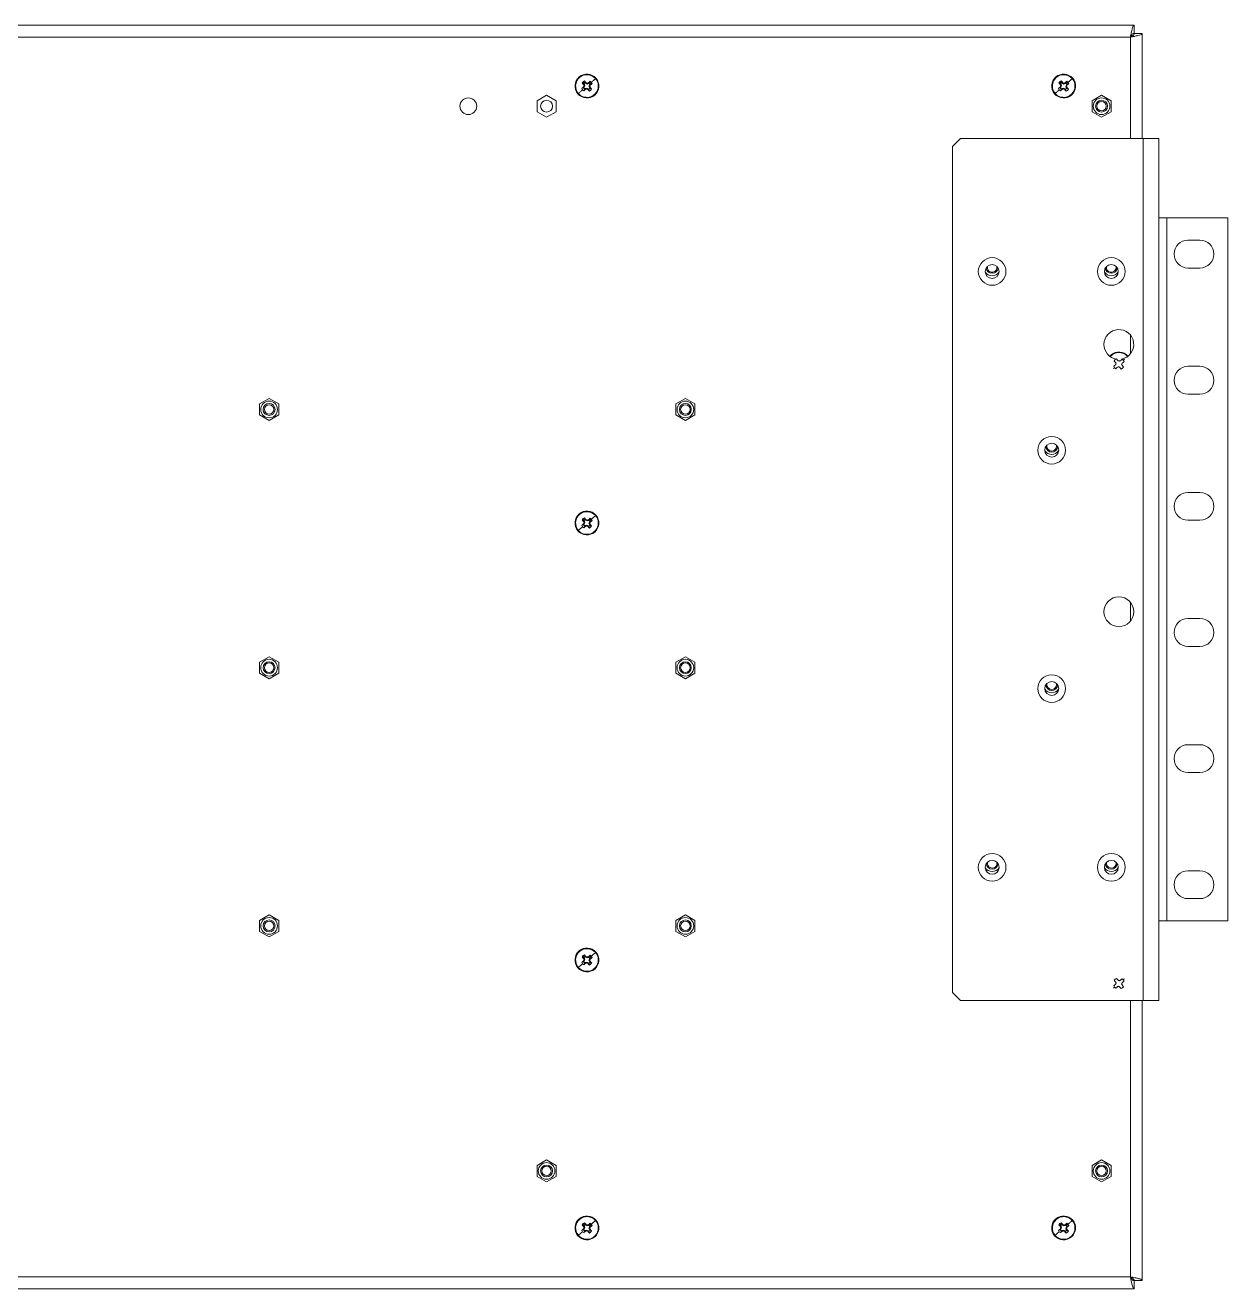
# Model space of a CAD drawing. Header units: millimetres. Extents: x 0 to 1158, y 0 to 594.
# Drawn here: x 855.8 to 1158.5, y 175.1 to 493.1 of the extents above; entities that cross this region are included whole.
import ezdxf

# ---------------------------------------------------------------- set-up
doc = ezdxf.new("R2010")
doc.units = ezdxf.units.MM

msp = doc.modelspace()

# ---------------------------------------------------------------- linework, layer by layer
at = {"color": 7, "linetype": 'Continuous', "lineweight": 15}
for p, q in [((1134.91, 493.15), (699.45, 493.15)), ((1134.91, 493.15), (1134.91, 491.15)), ((1133.98, 490.15), (700.38, 490.15)), ((1136.98, 491.08), (1134.98, 491.08)), ((1136.98, 464.67), (1136.98, 491.08)), ((996.33, 477.41), (995.89, 477.23)), ((996.09, 476.91), (995.89, 477.23)), ((995.99, 478.65), (996.25, 478.94)), ((995.99, 478.65), (996.41, 478.41)), ((996.25, 478.94), (996.57, 479.14)), ((996.25, 478.94), (996.56, 478.57)), ((996.33, 477.41), (996.5, 477.55)), ((996.36, 477.66), (996.5, 477.55)), ((996.4, 478.16), (996.55, 478.24)), ((996.56, 478.57), (996.41, 478.41)), ((996.55, 478.24), (996.41, 478.41)), ((996.48, 477.9), (996.67, 477.89)), ((996.67, 477.89), (996.5, 477.55)), ((996.55, 478.24), (996.67, 477.89)), ((996.75, 478.69), (996.56, 478.57)), ((996.75, 478.69), (996.57, 479.14)), ((996.75, 478.69), (996.88, 478.53)), ((996.78, 477.21), (997.14, 477.33)), ((996.87, 477.06), (996.78, 477.21)), ((996.99, 478.67), (996.88, 478.53)), ((997.22, 478.36), (996.88, 478.53)), ((997.13, 477.14), (997.14, 477.33)), ((997.14, 477.33), (997.48, 477.16)), ((997.24, 478.55), (997.22, 478.36)), ((997.58, 478.48), (997.22, 478.36)), ((997.37, 477.02), (997.48, 477.16)), ((997.49, 478.63), (997.58, 478.48)), ((997.58, 478.48), (997.74, 478.62)), ((997.62, 477), (997.8, 477.12)), ((997.7, 477.81), (997.87, 478.14)), ((997.82, 477.45), (997.7, 477.81)), ((997.89, 477.79), (997.7, 477.81)), ((997.74, 478.62), (997.99, 479.04)), ((997.91, 478.47), (997.74, 478.62)), ((997.8, 477.12), (997.95, 477.29)), ((997.97, 477.53), (997.82, 477.45)), ((997.82, 477.45), (997.95, 477.29)), ((998.03, 478.28), (997.87, 478.14)), ((998.01, 478.04), (997.87, 478.14)), ((998.27, 478.78), (997.91, 478.47)), ((998.03, 478.28), (997.91, 478.47)), ((998.37, 477.04), (997.95, 477.29)), ((997.99, 479.04), (998.27, 478.78)), ((998.48, 478.46), (998.03, 478.28)), ((998.27, 478.78), (998.48, 478.46)), ((1116.33, 477.41), (1115.89, 477.23)), ((1116.09, 476.91), (1115.89, 477.23)), ((1115.99, 478.65), (1116.25, 478.94)), ((1115.99, 478.65), (1116.41, 478.41)), ((1116.25, 478.94), (1116.57, 479.14)), ((1116.25, 478.94), (1116.56, 478.57)), ((1116.33, 477.41), (1116.5, 477.55)), ((1116.36, 477.66), (1116.5, 477.55)), ((1116.4, 478.16), (1116.55, 478.24)), ((1116.56, 478.57), (1116.41, 478.41)), ((1116.55, 478.24), (1116.41, 478.41)), ((1116.48, 477.9), (1116.67, 477.89)), ((1116.67, 477.89), (1116.5, 477.55)), ((1116.55, 478.24), (1116.67, 477.89)), ((1116.75, 478.69), (1116.56, 478.57)), ((1116.75, 478.69), (1116.57, 479.14)), ((1116.75, 478.69), (1116.88, 478.53)), ((1116.78, 477.21), (1117.14, 477.33)), ((1116.87, 477.06), (1116.78, 477.21)), ((1116.99, 478.67), (1116.88, 478.53)), ((1117.22, 478.36), (1116.88, 478.53)), ((1117.13, 477.14), (1117.14, 477.33)), ((1117.14, 477.33), (1117.48, 477.16)), ((1117.24, 478.55), (1117.22, 478.36)), ((1117.58, 478.48), (1117.22, 478.36)), ((1117.37, 477.02), (1117.48, 477.16)), ((1117.49, 478.63), (1117.58, 478.48)), ((1117.58, 478.48), (1117.74, 478.62)), ((1117.62, 477), (1117.8, 477.12)), ((1117.7, 477.81), (1117.87, 478.14)), ((1117.82, 477.45), (1117.7, 477.81)), ((1117.89, 477.79), (1117.7, 477.81)), ((1117.74, 478.62), (1117.99, 479.04)), ((1117.91, 478.47), (1117.74, 478.62)), ((1117.8, 477.12), (1117.95, 477.29)), ((1117.97, 477.53), (1117.82, 477.45)), ((1117.82, 477.45), (1117.95, 477.29)), ((1118.03, 478.28), (1117.87, 478.14)), ((1118.01, 478.04), (1117.87, 478.14)), ((1118.27, 478.78), (1117.91, 478.47)), ((1118.03, 478.28), (1117.91, 478.47)), ((1118.37, 477.04), (1117.95, 477.29)), ((1117.99, 479.04), (1118.27, 478.78)), ((1118.48, 478.46), (1118.03, 478.28)), ((1118.27, 478.78), (1118.48, 478.46)), ((987.03, 475.55), (984.63, 474.16)), ((984.63, 474.16), (984.63, 471.39)), ((989.43, 474.16), (987.03, 475.55)), ((989.43, 471.39), (989.43, 474.16)), ((996.38, 476.66), (996.09, 476.91)), ((996.62, 477.07), (996.38, 476.66)), ((997.62, 477), (997.8, 476.55)), ((998.12, 476.76), (997.8, 476.55)), ((998.37, 477.04), (998.12, 476.76)), ((1116.38, 476.66), (1116.09, 476.91)), ((1116.62, 477.07), (1116.38, 476.66)), ((1117.62, 477), (1117.8, 476.55)), ((1118.12, 476.76), (1117.8, 476.55)), ((1118.37, 477.04), (1118.12, 476.76)), ((1126.73, 475.55), (1124.33, 474.16)), ((1124.33, 474.16), (1124.33, 471.39)), ((1129.13, 474.16), (1126.73, 475.55)), ((1129.13, 471.39), (1129.13, 474.16)), ((984.63, 471.39), (987.03, 470.01)), ((987.03, 470.01), (989.43, 471.39)), ((1124.33, 471.39), (1126.73, 470.01)), ((1126.73, 470.01), (1129.13, 471.39)), ((1091.18, 464.67), (1089.18, 462.67)), ((1091.18, 464.67), (1137.18, 464.67)), ((1137.18, 247.67), (1137.18, 464.67)), ((1137.18, 464.67), (1141.18, 464.67)), ((1141.18, 247.67), (1141.18, 464.67)), ((1089.18, 249.67), (1089.18, 462.67)), ((1141.18, 444.67), (1143.18, 444.67)), ((1143.18, 267.67), (1143.18, 444.67)), ((1143.18, 444.67), (1158.48, 444.67)), ((1158.48, 267.67), (1158.48, 444.67)), ((1148.48, 439.04), (1151.48, 439.04)), ((1151.48, 432.04), (1148.48, 432.04)), ((1129.13, 410.16), (1128.8, 409.83)), ((1129.99, 406.95), (1129.79, 407.27)), ((1129.89, 408.69), (1130.15, 408.98)), ((1130.15, 408.98), (1130.47, 409.18)), ((1130.26, 407.7), (1130.28, 407.68)), ((1130.3, 408.2), (1130.32, 408.21)), ((1130.38, 407.94), (1130.41, 407.94)), ((1130.77, 407.1), (1130.76, 407.13)), ((1130.89, 408.71), (1130.87, 408.69)), ((1131.03, 407.18), (1131.03, 407.22)), ((1131.14, 408.59), (1131.13, 408.56)), ((1131.39, 408.67), (1131.41, 408.65)), ((1131.79, 407.83), (1131.75, 407.84)), ((1131.87, 407.57), (1131.84, 407.56)), ((1131.91, 408.08), (1131.88, 408.09)), ((1131.89, 409.08), (1132.17, 408.82)), ((1132.17, 408.82), (1132.38, 408.5)), ((1148.48, 407.29), (1151.48, 407.29)), ((1130.28, 406.7), (1129.99, 406.95)), ((1131.27, 407.06), (1131.29, 407.08)), ((1132.02, 406.8), (1131.7, 406.59)), ((1132.27, 407.08), (1132.02, 406.8)), ((917.19, 399.2), (914.79, 397.81)), ((914.79, 397.81), (914.79, 395.04)), ((919.59, 397.81), (917.19, 399.2)), ((919.59, 395.04), (919.59, 397.81)), ((1021.96, 399.2), (1019.56, 397.81)), ((1019.56, 397.81), (1019.56, 395.04)), ((1024.36, 397.81), (1021.96, 399.2)), ((1024.36, 395.04), (1024.36, 397.81)), ((1151.48, 400.29), (1148.48, 400.29)), ((914.79, 395.04), (917.19, 393.66)), ((917.19, 393.66), (919.59, 395.04)), ((1019.56, 395.04), (1021.96, 393.66)), ((1021.96, 393.66), (1024.36, 395.04)), ((1148.48, 375.54), (1151.48, 375.54)), ((996.25, 368.94), (996.57, 369.14)), ((996.75, 368.69), (996.57, 369.14)), ((997.74, 368.62), (997.99, 369.04)), ((997.99, 369.04), (998.27, 368.78)), ((996.33, 367.41), (995.89, 367.23)), ((996.09, 366.91), (995.89, 367.23)), ((995.99, 368.65), (996.25, 368.94)), ((995.99, 368.65), (996.41, 368.41)), ((996.38, 366.66), (996.09, 366.91)), ((996.25, 368.94), (996.56, 368.57)), ((996.33, 367.41), (996.5, 367.55)), ((996.36, 367.66), (996.5, 367.55)), ((996.62, 367.07), (996.38, 366.66)), ((996.4, 368.16), (996.55, 368.24)), ((996.56, 368.57), (996.41, 368.41)), ((996.55, 368.24), (996.41, 368.41)), ((996.48, 367.9), (996.67, 367.89)), ((996.67, 367.89), (996.5, 367.55)), ((996.55, 368.24), (996.67, 367.89)), ((996.75, 368.69), (996.56, 368.57)), ((996.75, 368.69), (996.88, 368.53)), ((996.78, 367.21), (997.14, 367.33)), ((996.87, 367.06), (996.78, 367.21)), ((996.99, 368.67), (996.88, 368.53)), ((997.22, 368.36), (996.88, 368.53)), ((997.13, 367.14), (997.14, 367.33)), ((997.14, 367.33), (997.48, 367.16)), ((997.24, 368.55), (997.22, 368.36)), ((997.58, 368.48), (997.22, 368.36)), ((997.37, 367.02), (997.48, 367.16)), ((997.49, 368.63), (997.58, 368.48)), ((997.58, 368.48), (997.74, 368.62)), ((997.62, 367), (997.8, 367.12)), ((997.62, 367), (997.8, 366.55)), ((997.7, 367.81), (997.87, 368.14)), ((997.82, 367.45), (997.7, 367.81)), ((997.89, 367.79), (997.7, 367.81)), ((997.91, 368.47), (997.74, 368.62)), ((997.8, 367.12), (997.95, 367.29)), ((998.12, 366.76), (997.8, 366.55)), ((997.97, 367.53), (997.82, 367.45)), ((997.82, 367.45), (997.95, 367.29)), ((998.03, 368.28), (997.87, 368.14)), ((998.01, 368.04), (997.87, 368.14)), ((998.27, 368.78), (997.91, 368.47)), ((998.03, 368.28), (997.91, 368.47)), ((998.37, 367.04), (997.95, 367.29)), ((998.48, 368.46), (998.03, 368.28)), ((998.37, 367.04), (998.12, 366.76)), ((998.27, 368.78), (998.48, 368.46)), ((1151.48, 368.54), (1148.48, 368.54)), ((1148.48, 343.79), (1151.48, 343.79)), ((917.19, 334.2), (914.79, 332.81)), ((919.59, 332.81), (917.19, 334.2)), ((1021.96, 334.2), (1019.56, 332.81)), ((1024.36, 332.81), (1021.96, 334.2)), ((1151.48, 336.79), (1148.48, 336.79)), ((914.79, 332.81), (914.79, 330.04)), ((919.59, 330.04), (919.59, 332.81)), ((1019.56, 332.81), (1019.56, 330.04)), ((1024.36, 330.04), (1024.36, 332.81)), ((914.79, 330.04), (917.19, 328.66)), ((917.19, 328.66), (919.59, 330.04)), ((1019.56, 330.04), (1021.96, 328.66)), ((1021.96, 328.66), (1024.36, 330.04)), ((1148.48, 312.04), (1151.48, 312.04)), ((1151.48, 305.04), (1148.48, 305.04)), ((1148.48, 280.29), (1151.48, 280.29)), ((1151.48, 273.29), (1148.48, 273.29)), ((917.19, 269.2), (914.79, 267.81)), ((914.79, 267.81), (914.79, 265.04)), ((919.59, 267.81), (917.19, 269.2)), ((919.59, 265.04), (919.59, 267.81)), ((1021.96, 269.2), (1019.56, 267.81)), ((1019.56, 267.81), (1019.56, 265.04)), ((1024.36, 267.81), (1021.96, 269.2)), ((1024.36, 265.04), (1024.36, 267.81)), ((1143.18, 267.67), (1141.18, 267.67)), ((1158.48, 267.67), (1143.18, 267.67)), ((914.79, 265.04), (917.19, 263.66)), ((917.19, 263.66), (919.59, 265.04)), ((1019.56, 265.04), (1021.96, 263.66)), ((1021.96, 263.66), (1024.36, 265.04)), ((995.99, 258.65), (996.25, 258.94)), ((995.99, 258.65), (996.41, 258.41)), ((996.25, 258.94), (996.57, 259.14)), ((996.25, 258.94), (996.56, 258.57)), ((996.36, 257.66), (996.5, 257.55)), ((996.4, 258.16), (996.55, 258.24)), ((996.56, 258.57), (996.41, 258.41)), ((996.55, 258.24), (996.41, 258.41)), ((996.48, 257.9), (996.67, 257.89)), ((996.67, 257.89), (996.5, 257.55)), ((996.55, 258.24), (996.67, 257.89)), ((996.75, 258.69), (996.56, 258.57)), ((996.75, 258.69), (996.57, 259.14)), ((996.75, 258.69), (996.88, 258.53)), ((996.99, 258.67), (996.88, 258.53)), ((997.22, 258.36), (996.88, 258.53)), ((997.24, 258.55), (997.22, 258.36)), ((997.58, 258.48), (997.22, 258.36)), ((997.49, 258.63), (997.58, 258.48)), ((997.58, 258.48), (997.74, 258.62)), ((997.7, 257.81), (997.87, 258.14)), ((997.82, 257.45), (997.7, 257.81)), ((997.89, 257.79), (997.7, 257.81)), ((997.74, 258.62), (997.99, 259.04)), ((997.91, 258.47), (997.74, 258.62)), ((998.03, 258.28), (997.87, 258.14)), ((998.01, 258.04), (997.87, 258.14)), ((998.27, 258.78), (997.91, 258.47)), ((998.03, 258.28), (997.91, 258.47)), ((997.99, 259.04), (998.27, 258.78)), ((998.48, 258.46), (998.03, 258.28)), ((998.27, 258.78), (998.48, 258.46)), ((996.33, 257.41), (995.89, 257.23)), ((996.09, 256.91), (995.89, 257.23)), ((996.38, 256.66), (996.09, 256.91)), ((996.33, 257.41), (996.5, 257.55)), ((996.62, 257.07), (996.38, 256.66)), ((996.78, 257.21), (997.14, 257.33)), ((996.87, 257.06), (996.78, 257.21)), ((997.13, 257.14), (997.14, 257.33)), ((997.14, 257.33), (997.48, 257.16)), ((997.37, 257.02), (997.48, 257.16)), ((997.62, 257), (997.8, 257.12)), ((997.62, 257), (997.8, 256.55)), ((997.8, 257.12), (997.95, 257.29)), ((998.12, 256.76), (997.8, 256.55)), ((997.97, 257.53), (997.82, 257.45)), ((997.82, 257.45), (997.95, 257.29)), ((998.37, 257.04), (997.95, 257.29)), ((998.37, 257.04), (998.12, 256.76)), ((1129.99, 250.99), (1129.79, 251.31)), ((1129.89, 252.73), (1130.15, 253.02)), ((1130.15, 253.02), (1130.47, 253.22)), ((1130.26, 251.74), (1130.28, 251.72)), ((1130.3, 252.24), (1130.32, 252.25)), ((1130.38, 251.98), (1130.41, 251.98)), ((1130.89, 252.75), (1130.87, 252.73)), ((1131.14, 252.63), (1131.13, 252.6)), ((1131.39, 252.71), (1131.41, 252.69)), ((1131.79, 251.87), (1131.75, 251.88)), ((1131.87, 251.61), (1131.84, 251.6)), ((1131.91, 252.12), (1131.88, 252.13)), ((1131.89, 253.12), (1132.17, 252.86)), ((1132.17, 252.86), (1132.38, 252.54)), ((1089.18, 249.67), (1091.18, 247.67)), ((1130.28, 250.74), (1129.99, 250.99)), ((1130.77, 251.14), (1130.76, 251.17)), ((1131.03, 251.22), (1131.03, 251.26)), ((1131.27, 251.1), (1131.29, 251.12)), ((1132.02, 250.84), (1131.7, 250.63)), ((1132.27, 251.12), (1132.02, 250.84)), ((1091.18, 247.67), (1137.18, 247.67)), ((1136.98, 177.16), (1136.98, 247.67)), ((1137.18, 247.67), (1141.18, 247.67)), ((987.03, 207.5), (984.63, 206.11)), ((989.43, 206.11), (987.03, 207.5)), ((1126.73, 207.5), (1124.33, 206.11)), ((1129.13, 206.11), (1126.73, 207.5)), ((984.63, 206.11), (984.63, 203.34)), ((989.43, 203.34), (989.43, 206.11)), ((1124.33, 206.11), (1124.33, 203.34)), ((1129.13, 203.34), (1129.13, 206.11)), ((984.63, 203.34), (987.03, 201.96)), ((987.03, 201.96), (989.43, 203.34)), ((1124.33, 203.34), (1126.73, 201.96)), ((1126.73, 201.96), (1129.13, 203.34)), ((995.99, 191.19), (996.25, 191.48)), ((995.99, 191.19), (996.41, 190.95)), ((996.25, 191.48), (996.57, 191.68)), ((996.25, 191.48), (996.56, 191.11)), ((996.56, 191.11), (996.41, 190.95)), ((996.55, 190.78), (996.41, 190.95)), ((996.75, 191.23), (996.56, 191.11)), ((996.75, 191.23), (996.57, 191.68)), ((996.75, 191.23), (996.88, 191.07)), ((996.99, 191.21), (996.88, 191.07)), ((997.22, 190.9), (996.88, 191.07)), ((997.24, 191.09), (997.22, 190.9)), ((997.58, 191.02), (997.22, 190.9)), ((997.49, 191.17), (997.58, 191.02)), ((997.58, 191.02), (997.74, 191.16)), ((997.74, 191.16), (997.99, 191.58)), ((997.91, 191.01), (997.74, 191.16)), ((998.27, 191.32), (997.91, 191.01)), ((998.03, 190.82), (997.91, 191.01)), ((997.99, 191.58), (998.27, 191.32)), ((998.48, 191), (998.03, 190.82)), ((998.27, 191.32), (998.48, 191)), ((1115.99, 191.19), (1116.25, 191.48)), ((1115.99, 191.19), (1116.41, 190.95)), ((1116.25, 191.48), (1116.57, 191.68)), ((1116.25, 191.48), (1116.56, 191.11)), ((1116.56, 191.11), (1116.41, 190.95)), ((1116.55, 190.78), (1116.41, 190.95)), ((1116.75, 191.23), (1116.56, 191.11)), ((1116.75, 191.23), (1116.57, 191.68)), ((1116.75, 191.23), (1116.88, 191.07)), ((1116.99, 191.21), (1116.88, 191.07)), ((1117.22, 190.9), (1116.88, 191.07)), ((1117.24, 191.09), (1117.22, 190.9)), ((1117.58, 191.02), (1117.22, 190.9)), ((1117.49, 191.17), (1117.58, 191.02)), ((1117.58, 191.02), (1117.74, 191.16)), ((1117.74, 191.16), (1117.99, 191.58)), ((1117.91, 191.01), (1117.74, 191.16)), ((1118.27, 191.32), (1117.91, 191.01)), ((1118.03, 190.82), (1117.91, 191.01)), ((1117.99, 191.58), (1118.27, 191.32)), ((1118.48, 191), (1118.03, 190.82)), ((1118.27, 191.32), (1118.48, 191)), ((996.33, 189.95), (995.89, 189.77)), ((996.09, 189.45), (995.89, 189.77)), ((996.38, 189.2), (996.09, 189.45)), ((996.33, 189.95), (996.5, 190.09)), ((996.36, 190.2), (996.5, 190.09)), ((996.62, 189.61), (996.38, 189.2)), ((996.4, 190.7), (996.55, 190.78)), ((996.48, 190.44), (996.67, 190.43)), ((996.67, 190.43), (996.5, 190.09)), ((996.55, 190.78), (996.67, 190.43)), ((996.78, 189.75), (997.14, 189.87)), ((996.87, 189.6), (996.78, 189.75)), ((997.13, 189.68), (997.14, 189.87)), ((997.14, 189.87), (997.48, 189.7)), ((997.37, 189.56), (997.48, 189.7)), ((997.62, 189.54), (997.8, 189.66)), ((997.62, 189.54), (997.8, 189.09)), ((997.7, 190.35), (997.87, 190.68)), ((997.82, 189.99), (997.7, 190.35)), ((997.89, 190.33), (997.7, 190.35)), ((997.8, 189.66), (997.95, 189.83)), ((998.12, 189.3), (997.8, 189.09)), ((997.97, 190.07), (997.82, 189.99)), ((997.82, 189.99), (997.95, 189.83)), ((998.03, 190.82), (997.87, 190.68)), ((998.01, 190.58), (997.87, 190.68)), ((998.37, 189.58), (997.95, 189.83)), ((998.37, 189.58), (998.12, 189.3)), ((1116.33, 189.95), (1115.89, 189.77)), ((1116.09, 189.45), (1115.89, 189.77)), ((1116.38, 189.2), (1116.09, 189.45)), ((1116.33, 189.95), (1116.5, 190.09)), ((1116.36, 190.2), (1116.5, 190.09)), ((1116.62, 189.61), (1116.38, 189.2)), ((1116.4, 190.7), (1116.55, 190.78)), ((1116.48, 190.44), (1116.67, 190.43)), ((1116.67, 190.43), (1116.5, 190.09)), ((1116.55, 190.78), (1116.67, 190.43)), ((1116.78, 189.75), (1117.14, 189.87)), ((1116.87, 189.6), (1116.78, 189.75)), ((1117.13, 189.68), (1117.14, 189.87)), ((1117.14, 189.87), (1117.48, 189.7)), ((1117.37, 189.56), (1117.48, 189.7)), ((1117.62, 189.54), (1117.8, 189.66)), ((1117.62, 189.54), (1117.8, 189.09)), ((1117.7, 190.35), (1117.87, 190.68)), ((1117.82, 189.99), (1117.7, 190.35)), ((1117.89, 190.33), (1117.7, 190.35)), ((1117.8, 189.66), (1117.95, 189.83)), ((1118.12, 189.3), (1117.8, 189.09)), ((1117.97, 190.07), (1117.82, 189.99)), ((1117.82, 189.99), (1117.95, 189.83)), ((1118.03, 190.82), (1117.87, 190.68)), ((1118.01, 190.58), (1117.87, 190.68)), ((1118.37, 189.58), (1117.95, 189.83)), ((1118.37, 189.58), (1118.12, 189.3)), ((699.45, 175.09), (1134.91, 175.09)), ((700.38, 178.09), (1133.98, 178.09)), ((1134.91, 175.09), (1134.91, 177.09)), ((1136.98, 177.16), (1134.98, 177.16))]:
    msp.add_line(p, q, dxfattribs=at)
at = {"color": 110, "linetype": 'Continuous', "lineweight": 15}
for p, q in [((1133.98, 464.67), (1133.98, 490.15)), ((1133.98, 410.42), (1133.98, 415.18)), ((1133.98, 343.14), (1133.98, 347.89)), ((1133.98, 178.09), (1133.98, 247.67))]:
    msp.add_line(p, q, dxfattribs=at)
at = {"color": 7, "linetype": 'Continuous', "lineweight": 15, "flags": 128}
for points in [[(996.78, 477.21), (996.69, 477.14), (996.62, 477.07)], [(997.62, 477), (997.54, 477.09), (997.48, 477.16)], [(998.27, 478.78), (998.42, 478.91), (998.56, 479.03), (998.7, 479.15), (998.84, 479.27), (998.97, 479.38), (999.1, 479.49), (999.22, 479.6), (999.35, 479.7)], [(999.35, 479.7), (999.37, 479.73), (999.39, 479.74), (999.41, 479.76), (999.43, 479.78), (999.44, 479.79), (999.45, 479.79), (999.46, 479.8), (999.46, 479.8)], [(1116.78, 477.21), (1116.69, 477.14), (1116.62, 477.07)], [(1117.62, 477), (1117.54, 477.09), (1117.48, 477.16)], [(1118.27, 478.78), (1118.42, 478.91), (1118.56, 479.03), (1118.7, 479.15), (1118.84, 479.27), (1118.97, 479.38), (1119.1, 479.49), (1119.22, 479.6), (1119.35, 479.7)], [(1119.35, 479.7), (1119.37, 479.73), (1119.39, 479.74), (1119.41, 479.76), (1119.43, 479.78), (1119.44, 479.79), (1119.45, 479.79), (1119.46, 479.8), (1119.46, 479.8)], [(995.02, 475.99), (994.99, 475.97), (994.97, 475.95), (994.95, 475.93), (994.94, 475.92), (994.92, 475.91), (994.91, 475.9), (994.91, 475.89), (994.91, 475.89)], [(996.09, 476.91), (995.95, 476.79), (995.8, 476.66), (995.66, 476.54), (995.53, 476.43), (995.39, 476.31), (995.26, 476.2), (995.14, 476.09), (995.02, 475.99)], [(1115.02, 475.99), (1114.99, 475.97), (1114.97, 475.95), (1114.95, 475.93), (1114.94, 475.92), (1114.92, 475.91), (1114.91, 475.9), (1114.91, 475.89), (1114.91, 475.89)], [(1116.09, 476.91), (1115.95, 476.79), (1115.8, 476.66), (1115.66, 476.54), (1115.53, 476.43), (1115.39, 476.31), (1115.26, 476.2), (1115.14, 476.09), (1115.02, 475.99)], [(1100.39, 432.43), (1100.4, 432.37), (1100.37, 431.89)], [(1130.39, 432.43), (1130.4, 432.37), (1130.37, 431.89)], [(1133.25, 409.74), (1133.27, 409.77), (1133.29, 409.78), (1133.31, 409.8), (1133.33, 409.82), (1133.34, 409.83), (1133.35, 409.83), (1133.36, 409.84), (1133.36, 409.84)], [(998.27, 368.78), (998.42, 368.91), (998.56, 369.03), (998.7, 369.15), (998.84, 369.27), (998.97, 369.38), (999.1, 369.49), (999.22, 369.6), (999.35, 369.7)], [(999.35, 369.7), (999.37, 369.73), (999.39, 369.74), (999.41, 369.76), (999.43, 369.78), (999.44, 369.79), (999.45, 369.79), (999.46, 369.8), (999.46, 369.8)], [(995.02, 365.99), (994.99, 365.97), (994.97, 365.95), (994.95, 365.93), (994.94, 365.92), (994.92, 365.91), (994.91, 365.9), (994.91, 365.89), (994.91, 365.89)], [(996.09, 366.91), (995.95, 366.79), (995.8, 366.66), (995.66, 366.54), (995.53, 366.43), (995.39, 366.31), (995.26, 366.2), (995.14, 366.09), (995.02, 365.99)], [(996.78, 367.21), (996.69, 367.14), (996.62, 367.07)], [(997.62, 367), (997.54, 367.09), (997.48, 367.16)], [(1100.39, 282.43), (1100.4, 282.37), (1100.37, 281.89)], [(1130.39, 282.43), (1130.4, 282.37), (1130.37, 281.89)], [(998.27, 258.78), (998.42, 258.91), (998.56, 259.03), (998.7, 259.15), (998.84, 259.27), (998.97, 259.38), (999.1, 259.49), (999.22, 259.6), (999.35, 259.7)], [(999.35, 259.7), (999.37, 259.73), (999.39, 259.74), (999.41, 259.76), (999.43, 259.78), (999.44, 259.79), (999.45, 259.79), (999.46, 259.8), (999.46, 259.8)], [(995.02, 255.99), (994.99, 255.97), (994.97, 255.95), (994.95, 255.93), (994.94, 255.92), (994.92, 255.91), (994.91, 255.9), (994.91, 255.89), (994.91, 255.89)], [(996.09, 256.91), (995.95, 256.79), (995.8, 256.66), (995.66, 256.54), (995.53, 256.43), (995.39, 256.31), (995.26, 256.2), (995.14, 256.09), (995.02, 255.99)], [(996.78, 257.21), (996.69, 257.14), (996.62, 257.07)], [(997.62, 257), (997.54, 257.09), (997.48, 257.16)], [(998.27, 191.32), (998.42, 191.45), (998.56, 191.57), (998.7, 191.69), (998.84, 191.81), (998.97, 191.92), (999.1, 192.03), (999.22, 192.14), (999.35, 192.24)], [(999.35, 192.24), (999.37, 192.27), (999.39, 192.28), (999.41, 192.3), (999.43, 192.32), (999.44, 192.33), (999.45, 192.33), (999.46, 192.34), (999.46, 192.34)], [(1118.27, 191.32), (1118.42, 191.45), (1118.56, 191.57), (1118.7, 191.69), (1118.84, 191.81), (1118.97, 191.92), (1119.1, 192.03), (1119.22, 192.14), (1119.35, 192.24)], [(1119.35, 192.24), (1119.37, 192.27), (1119.39, 192.28), (1119.41, 192.3), (1119.43, 192.32), (1119.44, 192.33), (1119.45, 192.33), (1119.46, 192.34), (1119.46, 192.34)], [(995.02, 188.53), (994.99, 188.51), (994.97, 188.49), (994.95, 188.47), (994.94, 188.46), (994.92, 188.45), (994.91, 188.44), (994.91, 188.43), (994.91, 188.43)], [(996.09, 189.45), (995.95, 189.33), (995.8, 189.2), (995.66, 189.08), (995.53, 188.97), (995.39, 188.85), (995.26, 188.74), (995.14, 188.63), (995.02, 188.53)], [(996.78, 189.75), (996.69, 189.68), (996.62, 189.61)], [(997.62, 189.54), (997.54, 189.63), (997.48, 189.7)], [(1115.02, 188.53), (1114.99, 188.51), (1114.97, 188.49), (1114.95, 188.47), (1114.94, 188.46), (1114.92, 188.45), (1114.91, 188.44), (1114.91, 188.43), (1114.91, 188.43)], [(1116.09, 189.45), (1115.95, 189.33), (1115.8, 189.2), (1115.66, 189.08), (1115.53, 188.97), (1115.39, 188.85), (1115.26, 188.74), (1115.14, 188.63), (1115.02, 188.53)], [(1116.78, 189.75), (1116.69, 189.68), (1116.62, 189.61)], [(1117.62, 189.54), (1117.54, 189.63), (1117.48, 189.7)]]:
    msp.add_lwpolyline(points, dxfattribs=at)
at = {"color": 110, "linetype": 'Continuous', "lineweight": 15, "flags": 128}
for points in [[(1132.17, 408.82), (1132.32, 408.95), (1132.46, 409.07), (1132.46, 409.07)], [(1129.99, 406.95), (1129.85, 406.83), (1129.7, 406.7), (1129.7, 406.7)], [(1132.17, 252.86), (1132.32, 252.99), (1132.46, 253.11), (1132.46, 253.11)], [(1129.99, 250.99), (1129.85, 250.87), (1129.7, 250.74), (1129.7, 250.74)]]:
    msp.add_lwpolyline(points, dxfattribs=at)
at = {"color": 7, "linetype": 'Continuous', "lineweight": 15}
for centre, radius in [((967.33, 472.78), 2.1), ((987.03, 472.78), 1.5), ((1126.73, 472.78), 2.1), ((1126.73, 472.78), 1.5), ((1126.73, 472.78), 1.19), ((1099.18, 431.17), 3.48), ((1099.18, 431.17), 1.75), ((1129.18, 431.17), 3.48), ((1129.18, 431.17), 1.75), ((917.19, 396.43), 2.1), ((917.19, 396.43), 1.5), ((917.19, 396.43), 1.19), ((1021.96, 396.43), 2.1), ((1021.96, 396.43), 1.5), ((1021.96, 396.43), 1.19), ((1114.18, 386.17), 3.48), ((1114.18, 386.17), 1.75), ((1131.08, 345.52), 3.75), ((917.19, 331.43), 2.1), ((917.19, 331.43), 1.5), ((917.19, 331.43), 1.19), ((1021.96, 331.43), 2.1), ((1021.96, 331.43), 1.5), ((1021.96, 331.43), 1.19), ((1114.18, 326.17), 3.48), ((1114.18, 326.17), 1.75), ((1099.18, 281.17), 3.48), ((1129.18, 281.17), 3.48), ((1099.18, 281.17), 1.75), ((1129.18, 281.17), 1.75), ((917.19, 266.43), 2.1), ((917.19, 266.43), 1.5), ((917.19, 266.43), 1.19), ((1021.96, 266.43), 2.1), ((1021.96, 266.43), 1.5), ((1021.96, 266.43), 1.19), ((987.03, 204.73), 2.1), ((1126.73, 204.73), 2.1), ((987.03, 204.73), 1.5), ((987.03, 204.73), 1.19), ((1126.73, 204.73), 1.5), ((1126.73, 204.73), 1.19)]:
    msp.add_circle(centre, radius, dxfattribs=at)
for centre, radius, start, end in [((997.18, 477.85), 2.85, 40.6452, 220.6452), ((997.18, 477.85), 3, 40.6452, 130.6452), ((1117.18, 477.85), 2.85, 40.6452, 220.6452), ((1117.18, 477.85), 3, 40.6452, 130.6452), ((997.18, 477.85), 3, 130.6452, 220.6452), ((997.18, 477.85), 2.85, 220.6452, 40.6452), ((1026.37, 443.74), 45.29, 131.509, 132.313), ((1031.32, 507.24), 45.45, 218.9785, 219.7798), ((1039.55, 456.38), 48.15, 153.4521, 153.7751), ((1043.07, 492.89), 48.94, 197.5181, 197.8358), ((963.12, 448.69), 45.23, 41.5096, 42.3146), ((982.11, 523.84), 49.05, 287.5159, 287.833), ((974.91, 433.84), 49.97, 63.4573, 63.7685), ((1019.07, 521.08), 49.11, 243.4581, 243.7747), ((1012.61, 430.77), 50.2, 107.5225, 107.8323), ((1026.64, 443.63), 45.55, 128.9788, 129.7781), ((953.15, 500.13), 50, 333.4595, 333.7705), ((950.31, 462.49), 49.97, 17.5208, 17.832), ((963, 448.42), 45.5, 38.979, 39.7793), ((967.92, 512.03), 45.4, 311.51, 312.312), ((997.18, 477.85), 3, 310.6452, 40.6452), ((1117.18, 477.85), 3, 130.6452, 220.6452), ((1117.18, 477.85), 2.85, 220.6452, 40.6452), ((1146.31, 443.81), 45.2, 131.5082, 132.3138), ((1151.43, 507.33), 45.59, 218.9803, 219.779), ((1157.79, 457.26), 46.18, 153.4452, 153.782), ((1161.01, 492.24), 46.78, 197.5108, 197.8432), ((1082.93, 448.52), 45.48, 41.5118, 42.3124), ((1101.91, 524.45), 49.69, 287.5185, 287.8314), ((1094.77, 433.58), 50.27, 63.4575, 63.7669), ((1139.25, 521.44), 49.52, 243.4594, 243.7734), ((1132.43, 431.33), 49.6, 107.5202, 107.8337), ((1146.49, 443.81), 45.31, 128.9767, 129.7802), ((1072.67, 500.37), 50.54, 333.4597, 333.7675), ((1069.94, 462.37), 50.36, 17.5235, 17.8323), ((1082.89, 448.33), 45.65, 38.9798, 39.7775), ((1087.92, 512.03), 45.4, 311.51, 312.312), ((1117.18, 477.85), 3, 310.6452, 40.6452), ((997.18, 477.85), 3, 220.6452, 310.6452), ((967.81, 511.97), 45.42, 308.9791, 309.7807), ((1031.25, 507.01), 45.24, 221.5083, 222.3132), ((1117.18, 477.85), 3, 220.6452, 310.6452), ((1087.84, 511.93), 45.37, 308.9782, 309.7808), ((1151.22, 506.98), 45.2, 221.5085, 222.314), ((1148.48, 435.54), 3.5, 90, 270), ((1151.48, 435.54), 3.5, 270, 90), ((1099.18, 432.2), 2.1, 213.8244, 326.1756), ((1099.18, 432.2), 1.5, 184.6519, 355.3481), ((1099.18, 432.2), 1.23, 168.9174, 345.4203), ((1129.18, 432.2), 2.1, 213.8244, 326.1756), ((1129.18, 432.2), 1.5, 184.6519, 355.3481), ((1129.18, 432.2), 1.23, 168.9174, 345.4203), ((1131.08, 412.8), 3.75, 280.0334, 180), ((1131.08, 412.8), 3.75, 180, 260.4114), ((1131.08, 407.89), 3, 40.6452, 130.6452), ((1160.3, 373.75), 45.34, 131.5099, 132.3131), ((1165.43, 437.45), 45.71, 218.981, 219.7775), ((1173.7, 386.3), 48.43, 153.4523, 153.7735), ((1176.95, 422.93), 48.92, 197.5185, 197.8364), ((1096.82, 378.56), 45.49, 41.511, 42.3114), ((1115.98, 453.94), 49.12, 287.5196, 287.8362), ((1108.79, 363.86), 50, 63.4595, 63.7705), ((1153.14, 451.45), 49.49, 243.4565, 243.7707), ((1146.28, 361.52), 49.45, 107.5192, 107.8337), ((1160.36, 373.88), 45.28, 128.9769, 129.7811), ((1089.69, 428.87), 47.06, 333.4484, 333.7788), ((1085.62, 392.98), 48.49, 17.5171, 17.8378), ((1096.99, 378.53), 45.39, 38.9775, 39.7798), ((1101.98, 441.9), 45.16, 311.5084, 312.3146), ((1148.48, 403.79), 3.5, 90, 270), ((1151.48, 403.79), 3.5, 270, 90), ((1101.83, 441.86), 45.23, 308.976, 309.7809), ((1165.43, 437.3), 45.62, 221.5126, 222.3108), ((1114.18, 387.2), 2.1, 213.8244, 326.1756), ((1114.18, 387.2), 1.5, 184.6519, 355.3481), ((1114.18, 387.2), 1.23, 168.9174, 11.0826), ((1148.48, 372.04), 3.5, 90, 270), ((1151.48, 372.04), 3.5, 270, 90), ((997.18, 367.85), 3, 130.6452, 220.6452), ((997.18, 367.85), 2.85, 40.6452, 220.6452), ((997.18, 367.85), 2.85, 220.6452, 40.6452), ((997.18, 367.85), 3, 40.6452, 130.6452), ((963.03, 338.62), 45.35, 41.5102, 42.3132), ((1026.55, 333.73), 45.42, 128.9781, 129.7798), ((997.18, 367.85), 3, 310.6452, 40.6452), ((997.18, 367.85), 3, 220.6452, 310.6452), ((1026.46, 333.64), 45.43, 131.5107, 132.3123), ((1031.43, 397.33), 45.59, 218.9796, 219.7783), ((1040.5, 345.91), 49.21, 153.4553, 153.7713), ((967.82, 401.95), 45.4, 308.9781, 309.7802), ((1043.28, 382.96), 49.16, 197.5193, 197.8356), ((982.16, 413.67), 48.87, 287.5176, 287.8358), ((975.25, 324.55), 49.19, 63.4555, 63.7717), ((1018.87, 410.67), 48.65, 243.4545, 243.7741), ((1012.27, 321.83), 49.08, 107.5175, 107.8344), ((1031.25, 397), 45.24, 221.5087, 222.3136), ((953.53, 389.95), 49.58, 333.4582, 333.7718), ((950.74, 352.63), 49.52, 17.5192, 17.8332), ((963.18, 338.57), 45.26, 38.9767, 39.7812), ((967.97, 401.97), 45.32, 311.5095, 312.313), ((1148.48, 340.29), 3.5, 90, 270), ((1151.48, 340.29), 3.5, 270, 90), ((1114.18, 327.2), 2.1, 213.8244, 326.1756), ((1114.18, 327.2), 1.5, 184.6519, 355.3481), ((1114.18, 327.2), 1.23, 168.9174, 11.0826), ((1148.48, 308.54), 3.5, 90, 270), ((1151.48, 308.54), 3.5, 270, 90), ((1099.18, 282.2), 2.1, 213.8244, 326.1756), ((1099.18, 282.2), 1.5, 184.6519, 355.3481), ((1099.18, 282.2), 1.23, 168.9174, 345.4203), ((1129.18, 282.2), 2.1, 213.8244, 326.1756), ((1129.18, 282.2), 1.5, 184.6519, 355.3481), ((1129.18, 282.2), 1.23, 168.9174, 345.4203), ((1148.48, 276.79), 3.5, 90, 270), ((1151.48, 276.79), 3.5, 270, 90), ((997.18, 257.85), 3, 40.6452, 130.6452), ((997.18, 257.85), 3, 130.6452, 220.6452), ((997.18, 257.85), 2.85, 40.6452, 220.6452), ((997.18, 257.85), 2.85, 220.6452, 40.6452), ((1026.46, 223.64), 45.43, 131.5107, 132.3123), ((1031.41, 287.31), 45.57, 218.9792, 219.7783), ((1040.27, 236.02), 48.95, 153.4541, 153.7718), ((1043.6, 273.06), 49.5, 197.5204, 197.8345), ((963, 228.59), 45.39, 41.5101, 42.3123), ((975.49, 215.03), 48.65, 63.4545, 63.7741), ((1012.3, 211.74), 49.18, 107.5178, 107.8341), ((1026.56, 223.72), 45.43, 128.9783, 129.7797), ((953.53, 279.95), 49.58, 333.4582, 333.7718), ((950.92, 242.68), 49.34, 17.5184, 17.8335), ((967.96, 291.98), 45.34, 311.5099, 312.3131), ((997.18, 257.85), 3, 310.6452, 40.6452), ((997.18, 257.85), 3, 220.6452, 310.6452), ((967.81, 291.96), 45.42, 308.978, 309.7797), ((982.11, 303.81), 49.03, 287.5188, 287.836), ((1019.07, 301.06), 49.1, 243.4552, 243.772), ((1031.41, 287.15), 45.45, 221.5106, 222.3117), ((963.2, 228.58), 45.25, 38.9768, 39.7815), ((1160.3, 217.79), 45.34, 131.5099, 132.3131), ((1165.43, 281.49), 45.71, 218.981, 219.7775), ((1173.39, 230.49), 48.08, 153.4512, 153.7746), ((1177.23, 267.05), 49.22, 197.5195, 197.8354), ((1096.82, 222.6), 45.49, 41.511, 42.3114), ((1109.16, 208.63), 49.18, 63.4569, 63.7731), ((1146.09, 206.15), 48.82, 107.5172, 107.8357), ((1160.31, 217.98), 45.2, 128.9762, 129.7818), ((1089.69, 272.91), 47.06, 333.4484, 333.7788), ((1085.62, 237.02), 48.49, 17.5171, 17.8378), ((1096.99, 222.57), 45.39, 38.9775, 39.7798), ((1101.86, 286.06), 45.34, 311.5099, 312.3131), ((1101.92, 285.79), 45.09, 308.9752, 309.7827), ((1116.32, 296.93), 48.01, 287.5145, 287.8384), ((1153.14, 295.49), 49.49, 243.4565, 243.7707), ((1165.43, 281.34), 45.62, 221.5126, 222.3108), ((997.18, 190.39), 3, 130.6452, 220.6452), ((997.18, 190.39), 2.85, 40.6452, 220.6452), ((997.18, 190.39), 2.85, 220.6452, 40.6452), ((997.18, 190.39), 3, 40.6452, 130.6452), ((1031.32, 219.78), 45.45, 218.9785, 219.7798), ((963.02, 161.14), 45.37, 41.5108, 42.3134), ((974.91, 146.38), 49.97, 63.4573, 63.7685), ((1013.13, 141.66), 51.92, 107.5277, 107.8272), ((1026.64, 156.17), 45.55, 128.9788, 129.7781), ((968.05, 224.42), 45.2, 311.5082, 312.3138), ((997.18, 190.39), 3, 310.6452, 40.6452), ((1117.18, 190.39), 3, 130.6452, 220.6452), ((1117.18, 190.39), 2.85, 40.6452, 220.6452), ((1117.18, 190.39), 2.85, 220.6452, 40.6452), ((1117.18, 190.39), 3, 40.6452, 130.6452), ((1151.43, 219.87), 45.59, 218.9803, 219.779), ((1082.83, 160.97), 45.62, 41.513, 42.3112), ((1094.77, 146.12), 50.27, 63.4575, 63.7669), ((1132.95, 142.24), 51.31, 107.5254, 107.8285), ((1146.49, 156.35), 45.31, 128.9767, 129.7802), ((1088.05, 224.42), 45.2, 311.5082, 312.3138), ((1117.18, 190.39), 3, 310.6452, 40.6452), ((997.18, 190.39), 3, 220.6452, 310.6452), ((1026.37, 156.28), 45.29, 131.509, 132.313), ((1040.07, 168.66), 48.73, 153.454, 153.7732), ((967.81, 224.51), 45.42, 308.9791, 309.7807), ((1043.07, 205.43), 48.94, 197.5181, 197.8358), ((982.11, 236.38), 49.05, 287.5159, 287.833), ((1019.07, 233.62), 49.11, 243.4581, 243.7747), ((1031.25, 219.55), 45.24, 221.5083, 222.3132), ((953.15, 212.67), 50, 333.4595, 333.7705), ((950.31, 175.03), 49.97, 17.5208, 17.832), ((962.9, 160.88), 45.63, 38.9802, 39.7781), ((1117.18, 190.39), 3, 220.6452, 310.6452), ((1146.31, 156.35), 45.2, 131.5082, 132.3138), ((1158.27, 169.56), 46.72, 153.4472, 153.78), ((1087.84, 224.47), 45.37, 308.9782, 309.7808), ((1161.01, 204.78), 46.78, 197.5108, 197.8432), ((1101.91, 236.99), 49.69, 287.5185, 287.8314), ((1139.25, 233.98), 49.52, 243.4594, 243.7734), ((1151.22, 219.52), 45.2, 221.5085, 222.314), ((1072.67, 212.91), 50.54, 333.4597, 333.7675), ((1069.94, 174.91), 50.36, 17.5235, 17.8323), ((1082.79, 160.79), 45.78, 38.9809, 39.7764)]:
    msp.add_arc(centre, radius, start, end, dxfattribs=at)
at = {"color": 110, "linetype": 'Continuous', "lineweight": 15}
msp.add_arc((1131.08, 407.89), 2.85, 40.6452, 139.4351, dxfattribs=at)
at = {"color": 7, "linetype": 'Continuous', "lineweight": 15}
for points, knots in [([(1134.91, 493.15), (1134.85, 493.11), (1134.71, 493.05), (1134.51, 492.52), (1134.31, 491.74), (1134.13, 490.9), (1134.02, 490.35), (1133.98, 490.15)], [0, 0, 0, 0, 0.213773, 0.432613, 0.651455, 0.870295, 1, 1, 1, 1]), ([(1134.91, 491.15), (1134.82, 491.13), (1134.66, 491.09), (1134.42, 490.83), (1134.2, 490.51), (1134.05, 490.26), (1133.98, 490.15)], [0, 0, 0, 0, 0.2803089, 0.5302364, 0.7800927, 1, 1, 1, 1]), ([(1133.98, 490.15), (1134.32, 490.21), (1135, 490.35), (1135.91, 490.55), (1136.59, 490.75), (1136.94, 490.93), (1136.97, 491.04), (1136.98, 491.08)], [0, 0, 0, 0, 0.213772, 0.432613, 0.651454, 0.870296, 1, 1, 1, 1]), ([(1133.98, 490.15), (1134.13, 490.23), (1134.41, 490.4), (1134.74, 490.64), (1134.95, 490.86), (1134.97, 491.01), (1134.98, 491.08)], [0, 0, 0, 0, 0.280309, 0.530235, 0.780091, 1, 1, 1, 1]), ([(996.33, 477.41), (996.37, 477.35), (996.45, 477.22), (996.56, 477.12), (996.62, 477.07)], [0, 0, 0, 0, 0.499988, 1, 1, 1, 1]), ([(1116.33, 477.41), (1116.37, 477.35), (1116.45, 477.22), (1116.56, 477.12), (1116.62, 477.07)], [0, 0, 0, 0, 0.499988, 1, 1, 1, 1]), ([(996.33, 367.41), (996.37, 367.35), (996.45, 367.22), (996.56, 367.12), (996.62, 367.07)], [0, 0, 0, 0, 0.500004, 1, 1, 1, 1]), ([(996.33, 257.41), (996.37, 257.35), (996.45, 257.22), (996.56, 257.12), (996.62, 257.07)], [0, 0, 0, 0, 0.500006, 1, 1, 1, 1]), ([(996.33, 189.95), (996.37, 189.89), (996.45, 189.76), (996.56, 189.66), (996.62, 189.61)], [0, 0, 0, 0, 0.499988, 1, 1, 1, 1]), ([(1116.33, 189.95), (1116.37, 189.89), (1116.45, 189.76), (1116.56, 189.66), (1116.62, 189.61)], [0, 0, 0, 0, 0.499988, 1, 1, 1, 1]), ([(1133.98, 178.09), (1134.05, 177.75), (1134.18, 177.07), (1134.38, 176.16), (1134.59, 175.48), (1134.76, 175.13), (1134.87, 175.1), (1134.91, 175.09)], [0, 0, 0, 0, 0.213774, 0.432613, 0.651455, 0.870296, 1, 1, 1, 1]), ([(1136.98, 177.16), (1136.95, 177.22), (1136.88, 177.36), (1136.36, 177.56), (1135.58, 177.76), (1134.73, 177.94), (1134.19, 178.05), (1133.98, 178.09)], [0, 0, 0, 0, 0.213773, 0.432613, 0.651455, 0.870295, 1, 1, 1, 1]), ([(1133.98, 178.09), (1134.07, 177.94), (1134.23, 177.66), (1134.47, 177.33), (1134.7, 177.12), (1134.84, 177.1), (1134.91, 177.09)], [0, 0, 0, 0, 0.280309, 0.530235, 0.780091, 1, 1, 1, 1]), ([(1134.98, 177.16), (1134.96, 177.24), (1134.93, 177.41), (1134.67, 177.65), (1134.34, 177.87), (1134.1, 178.02), (1133.98, 178.09)], [0, 0, 0, 0, 0.280308, 0.530238, 0.780094, 1, 1, 1, 1])]:
    msp.add_open_spline(points, degree=3, knots=knots, dxfattribs=at)

doc.saveas('drawing.dxf')
